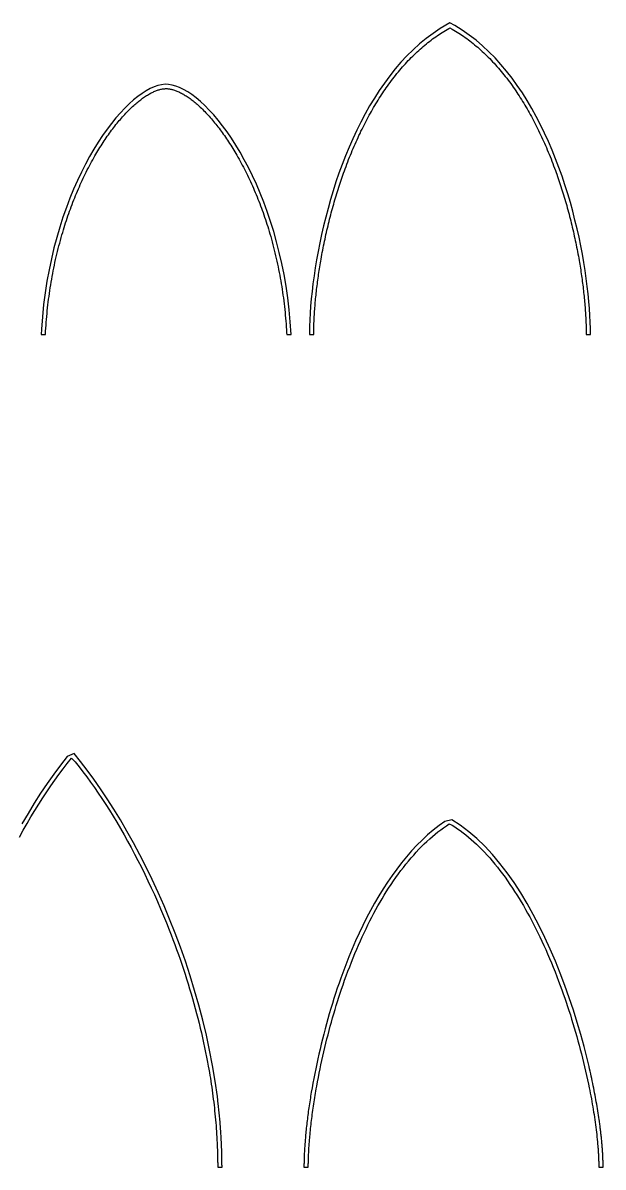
# Model space of a CAD drawing. Extents: x 57 to 189, y -88 to -29.
# Drawn here: x 170.54 to 189.45, y -86.55 to -49.23 of the extents above; entities that cross this region are included whole.
import ezdxf

# ---------------------------------------------------------------- set-up
doc = ezdxf.new("R2010")
doc.units = 0
doc.layers.add('NAILERS', color=18, linetype='CONTINUOUS')
doc.layers.add('SPIRE', color=18, linetype='CONTINUOUS')

msp = doc.modelspace()

# ---------------------------------------------------------------- linework, layer by layer
at = {"layer": 'NAILERS'}
for points in [[(189.043, -59.392), (189.041, -59.194), (189.035, -58.986), (189.024, -58.769), (189.01, -58.544), (188.99, -58.31), (188.967, -58.069), (188.938, -57.821), (188.906, -57.566), (188.868, -57.306), (188.825, -57.041), (188.778, -56.771), (188.725, -56.497), (188.668, -56.219), (188.605, -55.939), (188.537, -55.656), (188.464, -55.371), (188.385, -55.085), (188.3, -54.798), (188.21, -54.512), (188.114, -54.225), (188.013, -53.94), (187.905, -53.656), (187.791, -53.375), (187.672, -53.096), (187.546, -52.82), (187.414, -52.548), (187.276, -52.281), (187.131, -52.018), (186.98, -51.762), (186.822, -51.511), (186.657, -51.267), (186.486, -51.03), (186.307, -50.801), (186.122, -50.58), (185.93, -50.368), (185.73, -50.166), (185.524, -49.973), (185.31, -49.792), (185.089, -49.621), (184.86, -49.463), (184.623, -49.316), (184.462, -49.225), (184.141, -49.413), (183.91, -49.567), (183.686, -49.734), (183.47, -49.912), (183.261, -50.101), (183.059, -50.3), (182.865, -50.508), (182.677, -50.726), (182.496, -50.952), (182.323, -51.187), (182.156, -51.429), (181.996, -51.677), (181.842, -51.932), (181.695, -52.193), (181.555, -52.459), (181.421, -52.729), (181.293, -53.003), (181.171, -53.281), (181.056, -53.562), (180.946, -53.845), (180.842, -54.13), (180.745, -54.416), (180.653, -54.703), (180.566, -54.99), (180.486, -55.276), (180.41, -55.561), (180.34, -55.845), (180.276, -56.126), (180.217, -56.405), (180.162, -56.68), (180.113, -56.951), (180.069, -57.218), (180.03, -57.48), (179.995, -57.737), (179.966, -57.987), (179.94, -58.23), (179.92, -58.467), (179.904, -58.695), (179.892, -58.915), (179.884, -59.126), (179.881, -59.327), (179.881, -59.392), (179.881, -59.392), (179.882, -59.392), (179.884, -59.392), (179.885, -59.392), (179.888, -59.392), (179.89, -59.392), (179.893, -59.392), (179.896, -59.392), (179.9, -59.392), (179.903, -59.392), (179.907, -59.392), (179.912, -59.392), (179.916, -59.392), (179.921, -59.392), (179.925, -59.392), (179.93, -59.392), (179.935, -59.392), (179.94, -59.392), (179.945, -59.392), (179.95, -59.392), (179.955, -59.392), (179.96, -59.392), (179.965, -59.392), (179.97, -59.392), (179.975, -59.392), (179.98, -59.392), (179.985, -59.392), (179.989, -59.392), (179.993, -59.392), (179.997, -59.392), (180.001, -59.392), (180.005, -59.392), (180.008, -59.392), (180.011, -59.392), (180.014, -59.392), (180.016, -59.392), (180.018, -59.392), (180.02, -59.392), (180.021, -59.392), (180.021, -59.392), (180.022, -59.392), (180.022, -59.341), (180.022, -59.289), (180.023, -59.237), (180.024, -59.185), (180.025, -59.131), (180.027, -59.078), (180.029, -59.024), (180.031, -58.969), (180.033, -58.914), (180.036, -58.859), (180.039, -58.803), (180.042, -58.746), (180.046, -58.69), (180.049, -58.633), (180.053, -58.575), (180.058, -58.517), (180.062, -58.459), (180.067, -58.401), (180.072, -58.342), (180.078, -58.283), (180.083, -58.223), (180.089, -58.164), (180.095, -58.104), (180.102, -58.044), (180.108, -57.983), (180.115, -57.923), (180.122, -57.862), (180.13, -57.801), (180.138, -57.739), (180.146, -57.678), (180.154, -57.616), (180.162, -57.555), (180.171, -57.493), (180.18, -57.431), (180.189, -57.369), (180.198, -57.307), (180.208, -57.244), (180.218, -57.182), (180.228, -57.12), (180.239, -57.057), (180.249, -56.995), (180.261, -56.929), (180.273, -56.857), (180.287, -56.784), (180.3, -56.712), (180.314, -56.639), (180.328, -56.567), (180.343, -56.495), (180.357, -56.422), (180.372, -56.35), (180.388, -56.278), (180.403, -56.206), (180.419, -56.134), (180.435, -56.062), (180.452, -55.99), (180.469, -55.918), (180.486, -55.847), (180.503, -55.775), (180.52, -55.704), (180.538, -55.633), (180.556, -55.562), (180.575, -55.491), (180.593, -55.42), (180.612, -55.35), (180.631, -55.279), (180.651, -55.209), (180.671, -55.139), (180.691, -55.07), (180.711, -55), (180.731, -54.931), (180.752, -54.862), (180.773, -54.793), (180.794, -54.725), (180.815, -54.657), (180.837, -54.589), (180.859, -54.521), (180.881, -54.454), (180.903, -54.387), (180.926, -54.321), (180.949, -54.254), (180.972, -54.188), (180.995, -54.123), (181.018, -54.057), (181.045, -53.985), (181.073, -53.909), (181.101, -53.834), (181.13, -53.759), (181.159, -53.684), (181.188, -53.611), (181.218, -53.537), (181.248, -53.464), (181.278, -53.392), (181.308, -53.32), (181.339, -53.248), (181.37, -53.177), (181.401, -53.107), (181.433, -53.037), (181.464, -52.967), (181.496, -52.898), (181.529, -52.83), (181.561, -52.762), (181.594, -52.694), (181.628, -52.627), (181.661, -52.561), (181.695, -52.495), (181.729, -52.43), (181.763, -52.365), (181.797, -52.301), (181.832, -52.237), (181.867, -52.173), (181.902, -52.111), (181.938, -52.048), (181.974, -51.987), (182.01, -51.925), (182.046, -51.865), (182.083, -51.805), (182.12, -51.745), (182.157, -51.686), (182.194, -51.628), (182.232, -51.57), (182.27, -51.512), (182.308, -51.456), (182.346, -51.399), (182.385, -51.344), (182.424, -51.288), (182.467, -51.228), (182.511, -51.168), (182.555, -51.109), (182.599, -51.051), (182.643, -50.993), (182.688, -50.937), (182.733, -50.88), (182.779, -50.825), (182.824, -50.77), (182.87, -50.716), (182.916, -50.663), (182.963, -50.61), (183.01, -50.559), (183.057, -50.508), (183.104, -50.457), (183.152, -50.408), (183.199, -50.359), (183.248, -50.31), (183.296, -50.263), (183.345, -50.216), (183.394, -50.17), (183.443, -50.125), (183.492, -50.08), (183.542, -50.037), (183.592, -49.994), (183.642, -49.951), (183.693, -49.91), (183.743, -49.869), (183.794, -49.829), (183.846, -49.79), (183.897, -49.751), (183.949, -49.713), (184.001, -49.676), (184.053, -49.64), (184.106, -49.604), (184.158, -49.57), (184.211, -49.536), (184.265, -49.502), (184.318, -49.47), (184.372, -49.438), (184.426, -49.407), (184.462, -49.387), (184.534, -49.428), (184.587, -49.459), (184.641, -49.491), (184.694, -49.524), (184.747, -49.558), (184.8, -49.593), (184.853, -49.628), (184.905, -49.664), (184.957, -49.701), (185.009, -49.738), (185.061, -49.777), (185.112, -49.816), (185.163, -49.856), (185.214, -49.896), (185.264, -49.937), (185.315, -49.98), (185.365, -50.022), (185.415, -50.066), (185.464, -50.11), (185.513, -50.155), (185.562, -50.201), (185.611, -50.247), (185.66, -50.295), (185.708, -50.342), (185.756, -50.391), (185.804, -50.441), (185.851, -50.491), (185.898, -50.542), (185.945, -50.593), (185.992, -50.645), (186.038, -50.698), (186.084, -50.752), (186.13, -50.807), (186.175, -50.862), (186.22, -50.918), (186.265, -50.974), (186.31, -51.032), (186.354, -51.09), (186.398, -51.149), (186.442, -51.208), (186.485, -51.268), (186.526, -51.325), (186.564, -51.381), (186.603, -51.437), (186.641, -51.493), (186.679, -51.551), (186.717, -51.608), (186.754, -51.667), (186.791, -51.725), (186.828, -51.785), (186.865, -51.845), (186.901, -51.905), (186.937, -51.966), (186.973, -52.028), (187.009, -52.09), (187.044, -52.152), (187.08, -52.216), (187.114, -52.279), (187.149, -52.343), (187.183, -52.408), (187.217, -52.473), (187.251, -52.539), (187.285, -52.605), (187.318, -52.672), (187.351, -52.739), (187.384, -52.807), (187.416, -52.875), (187.448, -52.944), (187.48, -53.014), (187.512, -53.083), (187.543, -53.154), (187.574, -53.225), (187.605, -53.296), (187.635, -53.368), (187.666, -53.44), (187.696, -53.513), (187.725, -53.586), (187.755, -53.66), (187.784, -53.734), (187.812, -53.809), (187.841, -53.884), (187.869, -53.96), (187.897, -54.036), (187.921, -54.101), (187.944, -54.166), (187.967, -54.232), (187.99, -54.298), (188.013, -54.365), (188.035, -54.432), (188.057, -54.499), (188.079, -54.566), (188.101, -54.634), (188.122, -54.702), (188.144, -54.771), (188.165, -54.839), (188.185, -54.908), (188.206, -54.977), (188.226, -55.047), (188.246, -55.116), (188.266, -55.186), (188.285, -55.256), (188.305, -55.326), (188.324, -55.397), (188.342, -55.467), (188.361, -55.538), (188.379, -55.609), (188.397, -55.68), (188.415, -55.751), (188.432, -55.823), (188.449, -55.894), (188.466, -55.966), (188.483, -56.038), (188.499, -56.11), (188.515, -56.182), (188.531, -56.254), (188.546, -56.326), (188.561, -56.398), (188.576, -56.47), (188.59, -56.543), (188.605, -56.615), (188.619, -56.688), (188.632, -56.76), (188.646, -56.832), (188.659, -56.905), (188.671, -56.974), (188.681, -57.037), (188.692, -57.099), (188.702, -57.161), (188.712, -57.224), (188.722, -57.286), (188.731, -57.348), (188.74, -57.41), (188.75, -57.472), (188.758, -57.534), (188.767, -57.596), (188.775, -57.658), (188.783, -57.719), (188.791, -57.78), (188.798, -57.841), (188.806, -57.902), (188.813, -57.963), (188.819, -58.024), (188.826, -58.084), (188.832, -58.144), (188.838, -58.204), (188.844, -58.263), (188.849, -58.322), (188.855, -58.381), (188.859, -58.44), (188.864, -58.498), (188.869, -58.556), (188.873, -58.614), (188.877, -58.671), (188.88, -58.728), (188.883, -58.784), (188.887, -58.84), (188.889, -58.896), (188.892, -58.951), (188.894, -59.006), (188.896, -59.06), (188.898, -59.114), (188.899, -59.167), (188.9, -59.22), (188.901, -59.272), (188.901, -59.324), (188.902, -59.375), (188.902, -59.392), (188.902, -59.392), (188.903, -59.392), (188.905, -59.392), (188.907, -59.392), (188.909, -59.392), (188.911, -59.392), (188.914, -59.392), (188.917, -59.392), (188.921, -59.392), (188.925, -59.392), (188.929, -59.392), (188.933, -59.392), (188.937, -59.392), (188.942, -59.392), (188.947, -59.392), (188.951, -59.392), (188.956, -59.392), (188.961, -59.392), (188.966, -59.392), (188.971, -59.392), (188.977, -59.392), (188.982, -59.392), (188.987, -59.392), (188.992, -59.392), (188.996, -59.392), (189.001, -59.392), (189.006, -59.392), (189.01, -59.392), (189.015, -59.392), (189.019, -59.392), (189.022, -59.392), (189.026, -59.392), (189.029, -59.392), (189.032, -59.392), (189.035, -59.392), (189.037, -59.392), (189.039, -59.392), (189.041, -59.392), (189.042, -59.392), (189.043, -59.392)], [(179.28, -59.388), (179.254, -58.982), (179.218, -58.584), (179.172, -58.193), (179.117, -57.811), (179.052, -57.437), (178.98, -57.071), (178.899, -56.715), (178.811, -56.368), (178.716, -56.03), (178.614, -55.701), (178.507, -55.383), (178.393, -55.074), (178.275, -54.775), (178.151, -54.487), (178.024, -54.21), (177.892, -53.943), (177.758, -53.688), (177.62, -53.444), (177.48, -53.211), (177.338, -52.99), (177.195, -52.781), (177.05, -52.584), (176.905, -52.4), (176.76, -52.228), (176.615, -52.069), (176.471, -51.923), (176.329, -51.79), (176.187, -51.671), (176.049, -51.565), (175.912, -51.474), (175.779, -51.397), (175.65, -51.334), (175.524, -51.285), (175.403, -51.252), (175.287, -51.233), (175.176, -51.23), (175.062, -51.242), (174.943, -51.269), (174.82, -51.311), (174.692, -51.368), (174.56, -51.439), (174.425, -51.525), (174.287, -51.624), (174.147, -51.737), (174.005, -51.864), (173.862, -52.005), (173.717, -52.158), (173.572, -52.324), (173.427, -52.503), (173.282, -52.695), (173.138, -52.899), (172.996, -53.115), (172.855, -53.342), (172.716, -53.582), (172.58, -53.832), (172.447, -54.094), (172.318, -54.367), (172.193, -54.651), (172.072, -54.945), (171.956, -55.249), (171.846, -55.564), (171.742, -55.888), (171.644, -56.222), (171.553, -56.565), (171.469, -56.918), (171.393, -57.279), (171.325, -57.649), (171.266, -58.028), (171.216, -58.415), (171.175, -58.81), (171.145, -59.213), (171.135, -59.388), (171.135, -59.388), (171.137, -59.389), (171.139, -59.389), (171.141, -59.389), (171.144, -59.389), (171.147, -59.389), (171.151, -59.389), (171.155, -59.389), (171.16, -59.389), (171.164, -59.389), (171.17, -59.389), (171.175, -59.389), (171.18, -59.39), (171.186, -59.39), (171.192, -59.39), (171.198, -59.39), (171.204, -59.39), (171.21, -59.39), (171.215, -59.391), (171.221, -59.391), (171.227, -59.391), (171.233, -59.391), (171.238, -59.391), (171.243, -59.391), (171.248, -59.391), (171.253, -59.391), (171.257, -59.392), (171.261, -59.392), (171.265, -59.392), (171.268, -59.392), (171.271, -59.392), (171.273, -59.392), (171.274, -59.392), (171.275, -59.392), (171.276, -59.392), (171.276, -59.392), (171.276, -59.392), (171.276, -59.392), (171.276, -59.392), (171.276, -59.392), (171.276, -59.391), (171.276, -59.391), (171.276, -59.391), (171.276, -59.391), (171.276, -59.391), (171.276, -59.391), (171.276, -59.391), (171.276, -59.391), (171.276, -59.391), (171.276, -59.391), (171.276, -59.39), (171.276, -59.39), (171.276, -59.39), (171.276, -59.39), (171.276, -59.39), (171.276, -59.39), (171.276, -59.39), (171.276, -59.39), (171.276, -59.39), (171.276, -59.39), (171.276, -59.389), (171.276, -59.389), (171.276, -59.389), (171.276, -59.389), (171.276, -59.389), (171.276, -59.389), (171.276, -59.389), (171.276, -59.389), (171.276, -59.389), (171.276, -59.389), (171.277, -59.375), (171.282, -59.279), (171.288, -59.184), (171.294, -59.089), (171.301, -58.994), (171.309, -58.899), (171.317, -58.804), (171.326, -58.71), (171.336, -58.615), (171.346, -58.521), (171.356, -58.427), (171.368, -58.333), (171.379, -58.24), (171.392, -58.146), (171.405, -58.053), (171.418, -57.96), (171.433, -57.867), (171.447, -57.774), (171.463, -57.681), (171.479, -57.589), (171.495, -57.497), (171.512, -57.405), (171.53, -57.313), (171.548, -57.222), (171.567, -57.131), (171.586, -57.04), (171.607, -56.949), (171.627, -56.859), (171.648, -56.768), (171.67, -56.678), (171.692, -56.589), (171.715, -56.499), (171.739, -56.41), (171.763, -56.321), (171.788, -56.232), (171.813, -56.144), (171.837, -56.06), (171.861, -55.982), (171.885, -55.904), (171.909, -55.827), (171.933, -55.75), (171.958, -55.674), (171.984, -55.598), (172.009, -55.522), (172.036, -55.446), (172.062, -55.371), (172.089, -55.297), (172.116, -55.223), (172.144, -55.149), (172.172, -55.075), (172.201, -55.002), (172.23, -54.93), (172.259, -54.858), (172.289, -54.786), (172.319, -54.714), (172.349, -54.643), (172.38, -54.573), (172.411, -54.503), (172.443, -54.433), (172.475, -54.364), (172.507, -54.295), (172.54, -54.226), (172.573, -54.158), (172.606, -54.091), (172.64, -54.024), (172.674, -53.957), (172.709, -53.891), (172.744, -53.825), (172.779, -53.76), (172.815, -53.695), (172.851, -53.63), (172.887, -53.566), (172.921, -53.508), (172.954, -53.452), (172.987, -53.397), (173.02, -53.342), (173.053, -53.288), (173.087, -53.234), (173.121, -53.181), (173.155, -53.128), (173.189, -53.076), (173.223, -53.025), (173.258, -52.974), (173.292, -52.924), (173.327, -52.874), (173.362, -52.826), (173.397, -52.777), (173.432, -52.73), (173.467, -52.683), (173.503, -52.636), (173.538, -52.59), (173.574, -52.545), (173.609, -52.501), (173.645, -52.457), (173.681, -52.414), (173.717, -52.372), (173.753, -52.33), (173.789, -52.29), (173.825, -52.249), (173.861, -52.21), (173.897, -52.171), (173.933, -52.133), (173.97, -52.096), (174.006, -52.06), (174.042, -52.024), (174.078, -51.989), (174.115, -51.955), (174.151, -51.922), (174.184, -51.893), (174.217, -51.864), (174.25, -51.836), (174.282, -51.809), (174.315, -51.782), (174.347, -51.756), (174.379, -51.732), (174.412, -51.707), (174.444, -51.684), (174.475, -51.662), (174.507, -51.64), (174.538, -51.619), (174.57, -51.599), (174.601, -51.58), (174.632, -51.561), (174.662, -51.543), (174.693, -51.527), (174.723, -51.511), (174.753, -51.495), (174.782, -51.481), (174.812, -51.468), (174.841, -51.455), (174.87, -51.443), (174.898, -51.432), (174.926, -51.422), (174.954, -51.413), (174.982, -51.405), (175.009, -51.397), (175.036, -51.391), (175.063, -51.385), (175.089, -51.381), (175.115, -51.377), (175.14, -51.374), (175.165, -51.372), (175.19, -51.371), (175.215, -51.37), (175.239, -51.371), (175.264, -51.373), (175.289, -51.375), (175.315, -51.379), (175.341, -51.383), (175.368, -51.388), (175.394, -51.395), (175.421, -51.402), (175.449, -51.41), (175.477, -51.418), (175.505, -51.428), (175.533, -51.439), (175.562, -51.45), (175.591, -51.462), (175.62, -51.475), (175.65, -51.489), (175.679, -51.504), (175.71, -51.52), (175.74, -51.536), (175.77, -51.553), (175.801, -51.572), (175.832, -51.591), (175.863, -51.61), (175.895, -51.631), (175.926, -51.652), (175.958, -51.674), (175.99, -51.697), (176.022, -51.721), (176.054, -51.746), (176.086, -51.771), (176.119, -51.797), (176.152, -51.824), (176.184, -51.852), (176.217, -51.88), (176.25, -51.909), (176.285, -51.941), (176.321, -51.975), (176.357, -52.009), (176.394, -52.044), (176.43, -52.081), (176.466, -52.117), (176.502, -52.155), (176.539, -52.193), (176.575, -52.232), (176.611, -52.272), (176.647, -52.313), (176.683, -52.354), (176.719, -52.396), (176.755, -52.439), (176.79, -52.482), (176.826, -52.526), (176.862, -52.571), (176.897, -52.616), (176.933, -52.663), (176.968, -52.709), (177.003, -52.757), (177.038, -52.805), (177.073, -52.853), (177.108, -52.903), (177.143, -52.953), (177.177, -53.003), (177.211, -53.054), (177.246, -53.106), (177.28, -53.158), (177.314, -53.211), (177.347, -53.265), (177.381, -53.319), (177.414, -53.373), (177.447, -53.428), (177.48, -53.484), (177.513, -53.54), (177.549, -53.603), (177.585, -53.667), (177.621, -53.732), (177.656, -53.797), (177.691, -53.862), (177.726, -53.929), (177.76, -53.995), (177.794, -54.062), (177.828, -54.129), (177.861, -54.197), (177.894, -54.265), (177.927, -54.334), (177.959, -54.403), (177.991, -54.473), (178.022, -54.543), (178.053, -54.613), (178.083, -54.684), (178.114, -54.755), (178.144, -54.827), (178.173, -54.899), (178.202, -54.971), (178.231, -55.044), (178.259, -55.117), (178.287, -55.191), (178.314, -55.265), (178.342, -55.339), (178.368, -55.414), (178.395, -55.489), (178.42, -55.565), (178.446, -55.641), (178.471, -55.717), (178.496, -55.794), (178.52, -55.871), (178.544, -55.949), (178.568, -56.026), (178.591, -56.106), (178.617, -56.194), (178.642, -56.283), (178.666, -56.372), (178.69, -56.461), (178.713, -56.55), (178.735, -56.64), (178.757, -56.73), (178.779, -56.82), (178.8, -56.91), (178.82, -57.001), (178.84, -57.092), (178.859, -57.183), (178.877, -57.274), (178.895, -57.366), (178.913, -57.458), (178.929, -57.55), (178.946, -57.642), (178.961, -57.734), (178.976, -57.827), (178.991, -57.92), (179.005, -58.013), (179.018, -58.106), (179.03, -58.199), (179.043, -58.293), (179.054, -58.387), (179.065, -58.481), (179.075, -58.575), (179.085, -58.669), (179.094, -58.764), (179.102, -58.858), (179.11, -58.953), (179.118, -59.048), (179.124, -59.143), (179.131, -59.239), (179.136, -59.334), (179.139, -59.389), (179.139, -59.389), (179.139, -59.389), (179.139, -59.389), (179.139, -59.389), (179.139, -59.389), (179.139, -59.389), (179.139, -59.389), (179.139, -59.389), (179.139, -59.389), (179.139, -59.39), (179.139, -59.39), (179.139, -59.39), (179.139, -59.39), (179.139, -59.39), (179.139, -59.39), (179.139, -59.39), (179.139, -59.39), (179.139, -59.39), (179.139, -59.39), (179.139, -59.391), (179.139, -59.391), (179.139, -59.391), (179.139, -59.391), (179.139, -59.391), (179.139, -59.391), (179.139, -59.391), (179.139, -59.391), (179.139, -59.391), (179.139, -59.391), (179.139, -59.392), (179.139, -59.392), (179.139, -59.392), (179.139, -59.392), (179.139, -59.392), (179.139, -59.392), (179.139, -59.392), (179.14, -59.392), (179.141, -59.392), (179.143, -59.392), (179.146, -59.392), (179.149, -59.392), (179.152, -59.392), (179.156, -59.392), (179.16, -59.392), (179.165, -59.391), (179.17, -59.391), (179.175, -59.391), (179.18, -59.391), (179.186, -59.391), (179.191, -59.391), (179.197, -59.391), (179.203, -59.39), (179.209, -59.39), (179.215, -59.39), (179.221, -59.39), (179.227, -59.39), (179.232, -59.39), (179.238, -59.39), (179.243, -59.389), (179.248, -59.389), (179.253, -59.389), (179.258, -59.389), (179.262, -59.389), (179.266, -59.389), (179.27, -59.389), (179.273, -59.389), (179.275, -59.389), (179.278, -59.389), (179.279, -59.388), (179.28, -59.388)]]:
    msp.add_lwpolyline(points, close=True, dxfattribs=at)
at = {"layer": 'SPIRE'}
msp.add_lwpolyline([(170.431, -75.784), (170.553, -75.562), (170.678, -75.343), (170.803, -75.129), (170.93, -74.918), (171.058, -74.711), (171.188, -74.509), (171.318, -74.311), (171.45, -74.117), (171.582, -73.927), (171.716, -73.743), (171.85, -73.563), (171.985, -73.387), (172.122, -73.217), (172.248, -73.335), (172.374, -73.493), (172.499, -73.655), (172.624, -73.822), (172.748, -73.994), (172.872, -74.169), (172.996, -74.349), (173.118, -74.532), (173.24, -74.72), (173.361, -74.911), (173.482, -75.105), (173.601, -75.303), (173.719, -75.504), (173.836, -75.709), (173.952, -75.916), (174.066, -76.126), (174.18, -76.339), (174.291, -76.554), (174.401, -76.772), (174.51, -76.992), (174.617, -77.214), (174.722, -77.438), (174.825, -77.664), (174.927, -77.892), (175.026, -78.122), (175.123, -78.353), (175.219, -78.585), (175.308, -78.81), (175.371, -78.971), (175.432, -79.131), (175.492, -79.292), (175.55, -79.452), (175.608, -79.613), (175.664, -79.773), (175.719, -79.934), (175.773, -80.094), (175.825, -80.255), (175.877, -80.416), (175.927, -80.576), (175.976, -80.737), (176.023, -80.897), (176.07, -81.057), (176.115, -81.218), (176.159, -81.378), (176.201, -81.538), (176.243, -81.697), (176.283, -81.857), (176.322, -82.017), (176.36, -82.176), (176.396, -82.335), (176.431, -82.494), (176.465, -82.653), (176.497, -82.811), (176.529, -82.969), (176.559, -83.127), (176.584, -83.265), (176.601, -83.363), (176.618, -83.461), (176.634, -83.559), (176.65, -83.656), (176.666, -83.754), (176.68, -83.851), (176.695, -83.948), (176.709, -84.045), (176.722, -84.142), (176.735, -84.239), (176.747, -84.336), (176.759, -84.432), (176.77, -84.528), (176.781, -84.624), (176.791, -84.72), (176.801, -84.816), (176.81, -84.912), (176.819, -85.007), (176.827, -85.103), (176.835, -85.198), (176.842, -85.293), (176.849, -85.387), (176.855, -85.482), (176.861, -85.576), (176.866, -85.67), (176.871, -85.764), (176.875, -85.858), (176.877, -85.913), (176.878, -85.937), (176.879, -85.96), (176.88, -85.984), (176.88, -86.008), (176.881, -86.031), (176.882, -86.055), (176.883, -86.078), (176.883, -86.102), (176.884, -86.126), (176.884, -86.149), (176.885, -86.173), (176.885, -86.196), (176.886, -86.22), (176.886, -86.243), (176.887, -86.267), (176.887, -86.29), (176.888, -86.314), (176.888, -86.337), (176.888, -86.361), (176.888, -86.384), (176.889, -86.408), (176.889, -86.431), (176.889, -86.454), (176.889, -86.478), (176.889, -86.501), (176.889, -86.524), (176.889, -86.548), (176.89, -86.553), (176.891, -86.553), (176.893, -86.553), (176.896, -86.553), (176.9, -86.553), (176.905, -86.553), (176.91, -86.553), (176.916, -86.553), (176.923, -86.553), (176.93, -86.553), (176.937, -86.553), (176.944, -86.553), (176.952, -86.553), (176.959, -86.553), (176.967, -86.553), (176.974, -86.553), (176.982, -86.553), (176.989, -86.553), (176.996, -86.553), (177.002, -86.553), (177.008, -86.553), (177.014, -86.553), (177.019, -86.553), (177.023, -86.553), (177.026, -86.553), (177.029, -86.553), (177.03, -86.553), (177.031, -86.553), (177.031, -86.529), (177.031, -86.506), (177.03, -86.482), (177.03, -86.458), (177.03, -86.434), (177.03, -86.411), (177.03, -86.387), (177.03, -86.363), (177.029, -86.34), (177.029, -86.316), (177.029, -86.292), (177.028, -86.268), (177.028, -86.245), (177.027, -86.221), (177.027, -86.197), (177.026, -86.173), (177.026, -86.15), (177.025, -86.126), (177.024, -86.102), (177.024, -86.079), (177.023, -86.055), (177.022, -86.031), (177.022, -86.007), (177.021, -85.984), (177.02, -85.96), (177.019, -85.936), (177.018, -85.912), (177.017, -85.882), (177.015, -85.831), (177.013, -85.78), (177.01, -85.729), (177.008, -85.678), (177.005, -85.626), (177.002, -85.575), (176.999, -85.524), (176.996, -85.473), (176.993, -85.422), (176.99, -85.37), (176.986, -85.319), (176.982, -85.268), (176.978, -85.217), (176.974, -85.166), (176.97, -85.114), (176.966, -85.063), (176.961, -85.012), (176.957, -84.961), (176.952, -84.91), (176.947, -84.859), (176.942, -84.808), (176.937, -84.756), (176.932, -84.705), (176.926, -84.654), (176.921, -84.603), (176.915, -84.552), (176.909, -84.501), (176.879, -84.248), (176.807, -83.744), (176.724, -83.242), (176.628, -82.743), (176.521, -82.248), (176.403, -81.756), (176.275, -81.268), (176.138, -80.786), (175.991, -80.309), (175.836, -79.838), (175.672, -79.374), (175.501, -78.917), (175.324, -78.469), (175.14, -78.028), (174.95, -77.596), (174.755, -77.174), (174.555, -76.763), (174.351, -76.361), (174.144, -75.971), (173.933, -75.593), (173.72, -75.228), (173.505, -74.875), (173.289, -74.536), (173.072, -74.21), (172.855, -73.9), (172.638, -73.605), (172.422, -73.325), (172.207, -73.062), (171.986, -73.16), (171.764, -73.442), (171.546, -73.736), (171.331, -74.04), (171.119, -74.355), (170.911, -74.68), (170.707, -75.014), (170.508, -75.356)], dxfattribs=at)
msp.add_lwpolyline([(189.453, -86.553), (189.453, -86.528), (189.453, -86.502), (189.453, -86.477), (189.452, -86.451), (189.452, -86.425), (189.451, -86.398), (189.451, -86.372), (189.45, -86.345), (189.449, -86.318), (189.448, -86.291), (189.447, -86.264), (189.446, -86.236), (189.445, -86.208), (189.443, -86.18), (189.442, -86.152), (189.44, -86.123), (189.439, -86.095), (189.437, -86.066), (189.435, -86.037), (189.433, -86.007), (189.431, -85.978), (189.429, -85.948), (189.427, -85.918), (189.425, -85.887), (189.422, -85.854), (189.419, -85.82), (189.416, -85.785), (189.413, -85.751), (189.41, -85.716), (189.407, -85.681), (189.403, -85.646), (189.4, -85.61), (189.396, -85.574), (189.392, -85.539), (189.388, -85.502), (189.384, -85.466), (189.38, -85.429), (189.376, -85.393), (189.371, -85.356), (189.367, -85.318), (189.362, -85.281), (189.357, -85.243), (189.353, -85.205), (189.348, -85.167), (189.342, -85.129), (189.337, -85.091), (189.332, -85.052), (189.325, -85.002), (189.314, -84.932), (189.304, -84.861), (189.293, -84.79), (189.282, -84.719), (189.27, -84.646), (189.258, -84.574), (189.245, -84.501), (189.232, -84.427), (189.219, -84.352), (189.206, -84.278), (189.192, -84.203), (189.177, -84.127), (189.162, -84.051), (189.147, -83.974), (189.132, -83.897), (189.116, -83.82), (189.099, -83.742), (189.083, -83.663), (189.066, -83.585), (189.048, -83.506), (189.03, -83.427), (189.012, -83.347), (188.994, -83.267), (188.932, -83.012), (188.833, -82.623), (188.725, -82.228), (188.608, -81.83), (188.483, -81.429), (188.349, -81.028), (188.207, -80.627), (188.056, -80.229), (187.897, -79.833), (187.729, -79.442), (187.553, -79.057), (187.369, -78.68), (187.176, -78.311), (186.975, -77.952), (186.766, -77.605), (186.549, -77.27), (186.323, -76.95), (186.09, -76.646), (185.848, -76.358), (185.598, -76.088), (185.34, -75.838), (185.073, -75.61), (184.799, -75.403), (184.517, -75.22), (184.299, -75.278), (184.106, -75.414), (183.918, -75.561), (183.734, -75.717), (183.555, -75.882), (183.38, -76.055), (183.209, -76.237), (183.044, -76.426), (182.882, -76.624), (182.725, -76.828), (182.572, -77.039), (182.423, -77.256), (182.279, -77.479), (182.139, -77.707), (182.003, -77.941), (181.871, -78.18), (181.744, -78.423), (181.621, -78.67), (181.501, -78.921), (181.386, -79.175), (181.275, -79.431), (181.168, -79.691), (181.065, -79.952), (180.966, -80.215), (180.905, -80.385), (180.846, -80.551), (180.789, -80.717), (180.734, -80.884), (180.68, -81.05), (180.628, -81.217), (180.577, -81.383), (180.528, -81.55), (180.48, -81.716), (180.434, -81.882), (180.389, -82.047), (180.346, -82.212), (180.304, -82.376), (180.264, -82.54), (180.225, -82.703), (180.188, -82.865), (180.152, -83.025), (180.117, -83.185), (180.084, -83.344), (180.052, -83.501), (180.022, -83.657), (179.993, -83.812), (179.966, -83.965), (179.942, -84.104), (179.931, -84.169), (179.92, -84.234), (179.91, -84.298), (179.9, -84.363), (179.89, -84.426), (179.88, -84.49), (179.871, -84.553), (179.862, -84.615), (179.853, -84.678), (179.844, -84.74), (179.836, -84.801), (179.828, -84.862), (179.82, -84.923), (179.813, -84.983), (179.805, -85.043), (179.798, -85.102), (179.792, -85.161), (179.785, -85.219), (179.779, -85.277), (179.773, -85.335), (179.767, -85.392), (179.761, -85.448), (179.756, -85.504), (179.751, -85.557), (179.747, -85.604), (179.743, -85.651), (179.74, -85.697), (179.736, -85.743), (179.733, -85.789), (179.729, -85.834), (179.726, -85.878), (179.724, -85.923), (179.721, -85.967), (179.719, -86.01), (179.716, -86.053), (179.714, -86.096), (179.712, -86.138), (179.71, -86.18), (179.709, -86.221), (179.707, -86.262), (179.706, -86.302), (179.705, -86.342), (179.704, -86.382), (179.704, -86.421), (179.703, -86.459), (179.703, -86.498), (179.703, -86.535), (179.703, -86.553), (179.704, -86.553), (179.707, -86.553), (179.711, -86.553), (179.716, -86.553), (179.722, -86.553), (179.729, -86.553), (179.736, -86.553), (179.744, -86.553), (179.752, -86.553), (179.761, -86.553), (179.77, -86.553), (179.779, -86.553), (179.787, -86.553), (179.796, -86.553), (179.804, -86.553), (179.812, -86.553), (179.819, -86.553), (179.826, -86.553), (179.832, -86.553), (179.836, -86.553), (179.84, -86.553), (179.843, -86.553), (179.844, -86.553), (179.844, -86.526), (179.844, -86.488), (179.844, -86.45), (179.845, -86.411), (179.846, -86.372), (179.847, -86.332), (179.848, -86.292), (179.849, -86.252), (179.851, -86.212), (179.852, -86.171), (179.854, -86.129), (179.856, -86.087), (179.858, -86.045), (179.86, -86.003), (179.863, -85.96), (179.865, -85.917), (179.868, -85.874), (179.871, -85.83), (179.874, -85.786), (179.878, -85.742), (179.881, -85.697), (179.885, -85.652), (179.889, -85.607), (179.893, -85.562), (179.893, -85.557), (179.893, -85.557), (179.893, -85.557), (179.893, -85.557), (179.893, -85.557), (179.893, -85.557), (179.893, -85.557), (179.893, -85.557), (179.893, -85.557), (179.893, -85.557), (179.893, -85.557), (179.893, -85.557), (179.893, -85.557), (179.893, -85.557), (179.893, -85.557), (179.893, -85.557), (179.893, -85.557), (179.893, -85.557), (179.893, -85.557), (179.893, -85.557), (179.893, -85.557), (179.893, -85.557), (179.893, -85.557), (179.894, -85.551), (179.9, -85.488), (179.906, -85.425), (179.912, -85.361), (179.919, -85.296), (179.926, -85.232), (179.933, -85.166), (179.941, -85.101), (179.949, -85.035), (179.957, -84.968), (179.965, -84.901), (179.974, -84.834), (179.983, -84.766), (179.993, -84.698), (180.002, -84.63), (180.012, -84.562), (180.023, -84.493), (180.033, -84.424), (180.044, -84.354), (180.055, -84.284), (180.066, -84.215), (180.078, -84.144), (180.09, -84.074), (180.102, -84.003), (180.118, -83.913), (180.144, -83.773), (180.171, -83.633), (180.198, -83.493), (180.226, -83.352), (180.256, -83.212), (180.286, -83.072), (180.317, -82.932), (180.349, -82.792), (180.382, -82.652), (180.416, -82.513), (180.451, -82.373), (180.486, -82.235), (180.523, -82.096), (180.56, -81.959), (180.598, -81.821), (180.636, -81.685), (180.676, -81.549), (180.716, -81.414), (180.757, -81.279), (180.798, -81.146), (180.841, -81.013), (180.884, -80.881), (180.927, -80.75), (180.975, -80.61), (181.028, -80.459), (181.082, -80.309), (181.137, -80.162), (181.192, -80.016), (181.248, -79.871), (181.305, -79.729), (181.363, -79.588), (181.421, -79.448), (181.481, -79.311), (181.541, -79.175), (181.601, -79.041), (181.663, -78.908), (181.725, -78.778), (181.788, -78.649), (181.852, -78.522), (181.916, -78.397), (181.981, -78.273), (182.047, -78.152), (182.114, -78.032), (182.181, -77.914), (182.249, -77.798), (182.318, -77.684), (182.387, -77.572), (182.462, -77.454), (182.541, -77.334), (182.62, -77.217), (182.7, -77.102), (182.78, -76.99), (182.862, -76.881), (182.944, -76.774), (183.026, -76.669), (183.11, -76.567), (183.194, -76.468), (183.279, -76.371), (183.364, -76.277), (183.45, -76.186), (183.537, -76.097), (183.624, -76.011), (183.712, -75.927), (183.801, -75.846), (183.89, -75.768), (183.98, -75.692), (184.071, -75.619), (184.162, -75.549), (184.253, -75.482), (184.346, -75.417), (184.438, -75.354), (184.529, -75.393), (184.62, -75.452), (184.71, -75.513), (184.799, -75.577), (184.888, -75.644), (184.977, -75.713), (185.066, -75.786), (185.154, -75.861), (185.241, -75.94), (185.328, -76.021), (185.415, -76.105), (185.501, -76.191), (185.587, -76.281), (185.672, -76.373), (185.757, -76.468), (185.841, -76.566), (185.925, -76.667), (186.009, -76.771), (186.091, -76.877), (186.174, -76.986), (186.256, -77.097), (186.337, -77.212), (186.418, -77.329), (186.498, -77.448), (186.57, -77.559), (186.642, -77.672), (186.713, -77.787), (186.784, -77.904), (186.854, -78.023), (186.923, -78.144), (186.992, -78.267), (187.06, -78.392), (187.127, -78.518), (187.194, -78.647), (187.26, -78.777), (187.326, -78.91), (187.391, -79.044), (187.455, -79.18), (187.519, -79.318), (187.582, -79.457), (187.644, -79.599), (187.705, -79.742), (187.766, -79.887), (187.826, -80.034), (187.886, -80.182), (187.945, -80.333), (188.003, -80.484), (188.058, -80.633), (188.107, -80.767), (188.155, -80.902), (188.203, -81.038), (188.249, -81.174), (188.295, -81.311), (188.34, -81.449), (188.385, -81.588), (188.428, -81.727), (188.471, -81.866), (188.513, -82.006), (188.554, -82.147), (188.595, -82.288), (188.634, -82.429), (188.673, -82.57), (188.71, -82.712), (188.747, -82.853), (188.783, -82.995), (188.817, -83.137), (188.851, -83.279), (188.884, -83.421), (188.916, -83.562), (188.947, -83.703), (188.977, -83.844), (189.001, -83.964), (189.019, -84.054), (189.036, -84.143), (189.053, -84.232), (189.07, -84.321), (189.086, -84.409), (189.101, -84.496), (189.116, -84.583), (189.13, -84.669), (189.144, -84.755), (189.158, -84.84), (189.17, -84.924), (189.183, -85.008), (189.194, -85.09), (189.206, -85.172), (189.216, -85.254), (189.226, -85.334), (189.236, -85.414), (189.245, -85.492), (189.253, -85.57), (189.261, -85.647), (189.269, -85.723), (189.275, -85.798), (189.282, -85.872), (189.285, -85.918), (189.288, -85.948), (189.29, -85.977), (189.292, -86.006), (189.294, -86.035), (189.295, -86.064), (189.297, -86.092), (189.299, -86.121), (189.3, -86.149), (189.302, -86.177), (189.303, -86.205), (189.304, -86.232), (189.306, -86.26), (189.307, -86.287), (189.308, -86.314), (189.308, -86.341), (189.309, -86.368), (189.31, -86.394), (189.31, -86.42), (189.311, -86.446), (189.311, -86.472), (189.312, -86.498), (189.312, -86.523), (189.312, -86.548), (189.312, -86.553), (189.314, -86.553), (189.317, -86.553), (189.321, -86.553), (189.327, -86.553), (189.333, -86.553), (189.34, -86.553), (189.347, -86.553), (189.355, -86.553), (189.364, -86.553), (189.373, -86.553), (189.382, -86.553), (189.39, -86.553), (189.399, -86.553), (189.408, -86.553), (189.416, -86.553), (189.424, -86.553), (189.431, -86.553), (189.437, -86.553), (189.442, -86.553), (189.447, -86.553), (189.45, -86.553), (189.452, -86.553)], close=True, dxfattribs=at)

doc.saveas('drawing.dxf')
